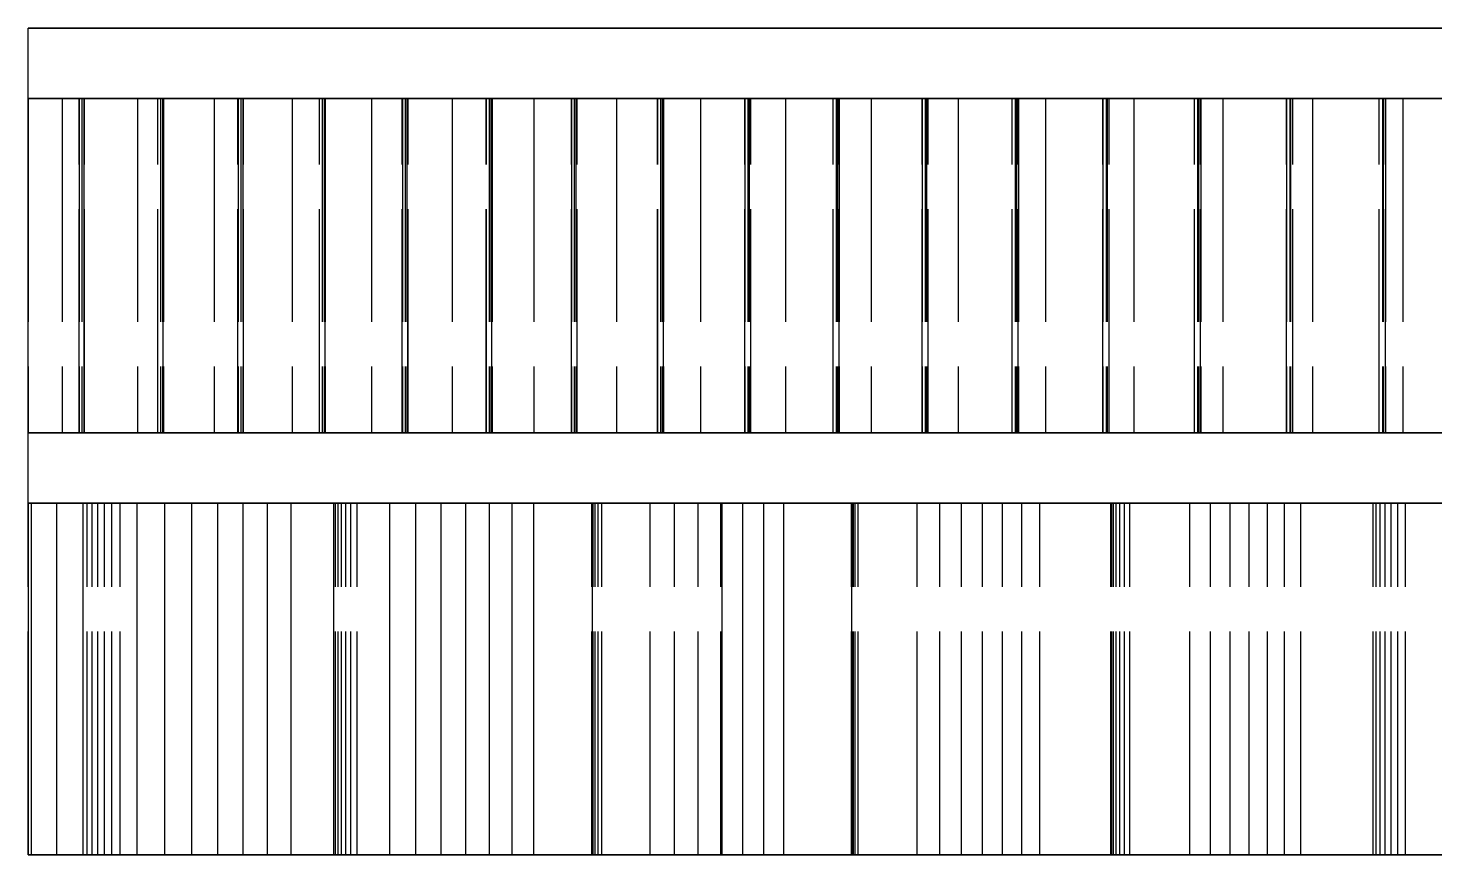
# Model space of a CAD drawing. Header units: millimetres. Extents: x -29 to 134, y -50 to 53.
# Drawn here: x 46 to 54, y -8.01 to -3.31 of the extents above; entities that cross this region are included whole.
import ezdxf

# ---------------------------------------------------------------- set-up
doc = ezdxf.new("R2010")
doc.units = ezdxf.units.MM
doc.linetypes.add('DASHED', pattern=[1.524, 1.27, -0.254])
doc.layers.add('HIDDEN', color=8, linetype='DASHED')
doc.layers.add('VISIBLE', color=7, linetype='CONTINUOUS')

msp = doc.modelspace()

# ---------------------------------------------------------------- linework, layer by layer
at = {"layer": 'HIDDEN'}
for points in [[(46, -6.01), (46, -3.31)], [(46, -6.01), (46, -3.31)], [(46, -6.01), (46, -3.31)], [(46, -3.31), (46.38095, -3.31), (46.7619, -3.31), (47.14286, -3.31), (47.52381, -3.31), (47.90476, -3.31), (48.28571, -3.31), (48.66667, -3.31), (49.04762, -3.31), (49.42857, -3.31), (49.80952, -3.31), (50.19048, -3.31), (50.57143, -3.31), (50.95238, -3.31), (51.33333, -3.31), (51.71429, -3.31), (52.09524, -3.31), (52.47619, -3.31), (52.85714, -3.31), (53.2381, -3.31), (53.61905, -3.31), (54, -3.31), (54.38095, -3.31)], [(54.38095, -3.31), (54, -3.31), (53.61905, -3.31), (53.2381, -3.31), (52.85714, -3.31), (52.47619, -3.31), (52.09524, -3.31), (51.71429, -3.31), (51.33333, -3.31), (50.95238, -3.31), (50.57143, -3.31), (50.19048, -3.31), (49.80952, -3.31), (49.42857, -3.31), (49.04762, -3.31), (48.66667, -3.31), (48.28571, -3.31), (47.90476, -3.31), (47.52381, -3.31), (47.14286, -3.31), (46.7619, -3.31), (46.38095, -3.31), (46, -3.31)], [(54.38095, -3.31), (54, -3.31), (53.61905, -3.31), (53.2381, -3.31), (52.85714, -3.31), (52.47619, -3.31), (52.09524, -3.31), (51.71429, -3.31), (51.33333, -3.31), (50.95238, -3.31), (50.57143, -3.31), (50.19048, -3.31), (49.80952, -3.31), (49.42857, -3.31), (49.04762, -3.31), (48.66667, -3.31), (48.28571, -3.31), (47.90476, -3.31), (47.52381, -3.31), (47.14286, -3.31), (46.7619, -3.31), (46.38095, -3.31), (46, -3.31)], [(46, -3.71), (46, -5.61)], [(46, -3.71), (46, -5.61)], [(46, -5.61), (46, -3.71)], [(46, -5.61), (46, -3.71)], [(46.62151, -3.71), (46, -3.71)], [(46.3171, -3.71), (46, -3.71)], [(46, -3.71), (46.29038, -3.71)], [(46, -3.71), (46.19316, -3.71)], [(46.19316, -3.71), (47.0578, -3.71)], [(46.19316, -3.71), (46.19316, -5.61)], [(46.28936, -3.71), (46.30488, -3.71)], [(46.29038, -3.71), (46.28936, -3.71)], [(46.28936, -5.61), (46.28936, -3.71)], [(46.29038, -3.71), (46.29038, -5.61)], [(46.30488, -3.71), (46.31929, -3.71)], [(46.30488, -3.71), (46.30488, -5.61)], [(46.73851, -3.71), (46.3171, -3.71)], [(46.3171, -3.71), (46.3171, -5.61)], [(46.32048, -3.71), (46.31929, -3.71)], [(46.31929, -5.61), (46.31929, -3.71)], [(46.32048, -3.71), (46.76506, -3.71)], [(46.32048, -5.61), (46.32048, -3.71)], [(47.50171, -3.71), (46.62151, -3.71)], [(46.62151, -3.71), (46.62151, -5.61)], [(46.73851, -3.71), (46.73754, -3.71)], [(46.7533, -3.71), (46.73754, -3.71)], [(46.73754, -5.61), (46.73754, -3.71)], [(46.73851, -5.61), (46.73851, -3.71)], [(46.76801, -3.71), (46.7533, -3.71)], [(46.7533, -3.71), (46.7533, -5.61)], [(46.76506, -3.71), (47.19449, -3.71)], [(46.76506, -3.71), (46.76506, -5.61)], [(46.76915, -3.71), (46.76801, -3.71)], [(46.76801, -5.61), (46.76801, -3.71)], [(47.22084, -3.71), (46.76915, -3.71)], [(46.76915, -3.71), (46.76915, -5.61)], [(47.0578, -3.71), (47.95293, -3.71)], [(47.0578, -3.71), (47.0578, -5.61)], [(47.19356, -3.71), (47.20956, -3.71)], [(47.19449, -3.71), (47.19356, -3.71)], [(47.19356, -5.61), (47.19356, -3.71)], [(47.19449, -3.71), (47.19449, -5.61)], [(47.20956, -3.71), (47.22455, -3.71)], [(47.20956, -3.71), (47.20956, -5.61)], [(47.658, -3.71), (47.22084, -3.71)], [(47.22084, -3.71), (47.22084, -5.61)], [(47.22565, -3.71), (47.22455, -3.71)], [(47.22455, -5.61), (47.22455, -3.71)], [(47.22565, -3.71), (47.68414, -3.71)], [(47.22565, -5.61), (47.22565, -3.71)], [(48.41116, -3.71), (47.50171, -3.71)], [(47.50171, -3.71), (47.50171, -5.61)], [(47.658, -3.71), (47.65712, -3.71)], [(47.67335, -3.71), (47.65712, -3.71)], [(47.65712, -5.61), (47.65712, -3.71)], [(47.658, -5.61), (47.658, -3.71)], [(47.6886, -3.71), (47.67335, -3.71)], [(47.67335, -3.71), (47.67335, -5.61)], [(47.68414, -3.71), (48.12872, -3.71)], [(47.68414, -3.71), (47.68414, -5.61)], [(47.68966, -3.71), (47.6886, -3.71)], [(47.6886, -5.61), (47.6886, -3.71)], [(48.15463, -3.71), (47.68966, -3.71)], [(47.68966, -3.71), (47.68966, -5.61)], [(47.95293, -3.71), (48.87607, -3.71)], [(47.95293, -3.71), (47.95293, -5.61)], [(48.12788, -3.71), (48.14432, -3.71)], [(48.12872, -3.71), (48.12788, -3.71)], [(48.12788, -5.61), (48.12788, -3.71)], [(48.12872, -3.71), (48.12872, -5.61)], [(48.14432, -3.71), (48.15984, -3.71)], [(48.14432, -3.71), (48.14432, -5.61)], [(48.60632, -3.71), (48.15463, -3.71)], [(48.15463, -3.71), (48.15463, -5.61)], [(48.16086, -3.71), (48.15984, -3.71)], [(48.15984, -5.61), (48.15984, -3.71)], [(48.16086, -3.71), (48.63198, -3.71)], [(48.16086, -5.61), (48.16086, -3.71)], [(49.34734, -3.71), (48.41116, -3.71)], [(48.41116, -3.71), (48.41116, -5.61)], [(48.60632, -3.71), (48.60553, -3.71)], [(48.62217, -3.71), (48.60553, -3.71)], [(48.60553, -5.61), (48.60553, -3.71)], [(48.60632, -5.61), (48.60632, -3.71)], [(48.63794, -3.71), (48.62217, -3.71)], [(48.62217, -3.71), (48.62217, -5.61)], [(48.63198, -3.71), (49.09047, -3.71)], [(48.63198, -3.71), (48.63198, -5.61)], [(48.63891, -3.71), (48.63794, -3.71)], [(48.63794, -5.61), (48.63794, -3.71)], [(49.11585, -3.71), (48.63891, -3.71)], [(48.63891, -3.71), (48.63891, -5.61)], [(48.87607, -3.71), (49.82464, -3.71)], [(48.87607, -3.71), (48.87607, -5.61)], [(49.08972, -3.71), (49.10656, -3.71)], [(49.09047, -3.71), (49.08972, -3.71)], [(49.08972, -5.61), (49.08972, -3.71)], [(49.09047, -3.71), (49.09047, -5.61)], [(49.10656, -3.71), (49.12256, -3.71)], [(49.10656, -3.71), (49.10656, -5.61)], [(49.58082, -3.71), (49.11585, -3.71)], [(49.11585, -3.71), (49.11585, -5.61)], [(49.12349, -3.71), (49.12256, -3.71)], [(49.12256, -5.61), (49.12256, -3.71)], [(49.12349, -3.71), (49.60592, -3.71)], [(49.12349, -5.61), (49.12349, -3.71)], [(50.30763, -3.71), (49.34734, -3.71)], [(49.34734, -3.71), (49.34734, -5.61)], [(49.58082, -3.71), (49.58012, -3.71)], [(49.59714, -3.71), (49.58012, -3.71)], [(49.58012, -5.61), (49.58012, -3.71)], [(49.58082, -5.61), (49.58082, -3.71)], [(49.61336, -3.71), (49.59714, -3.71)], [(49.59714, -3.71), (49.59714, -5.61)], [(49.60592, -3.71), (50.07704, -3.71)], [(49.60592, -3.71), (49.60592, -5.61)], [(49.61425, -3.71), (49.61336, -3.71)], [(49.61336, -5.61), (49.61336, -3.71)], [(50.10184, -3.71), (49.61425, -3.71)], [(49.61425, -3.71), (49.61425, -5.61)], [(49.82464, -3.71), (50.79599, -3.71)], [(49.82464, -3.71), (49.82464, -5.61)], [(50.07639, -3.71), (50.09357, -3.71)], [(50.07704, -3.71), (50.07639, -3.71)], [(50.07639, -5.61), (50.07639, -3.71)], [(50.07704, -3.71), (50.07704, -5.61)], [(50.09357, -3.71), (50.11002, -3.71)], [(50.09357, -3.71), (50.09357, -5.61)], [(50.57878, -3.71), (50.10184, -3.71)], [(50.10184, -3.71), (50.10184, -5.61)], [(50.11085, -3.71), (50.11002, -3.71)], [(50.11002, -5.61), (50.11002, -3.71)], [(50.11085, -3.71), (50.60326, -3.71)], [(50.11085, -5.61), (50.11085, -3.71)], [(51.28937, -3.71), (50.30763, -3.71)], [(50.30763, -3.71), (50.30763, -5.61)], [(50.57878, -3.71), (50.57818, -3.71)], [(50.59552, -3.71), (50.57818, -3.71)], [(50.57818, -5.61), (50.57818, -3.71)], [(50.57878, -5.61), (50.57878, -3.71)], [(50.61217, -3.71), (50.59552, -3.71)], [(50.59552, -3.71), (50.59552, -5.61)], [(50.60326, -3.71), (51.0857, -3.71)], [(50.60326, -3.71), (50.60326, -5.61)], [(50.61296, -3.71), (50.61217, -3.71)], [(50.61217, -5.61), (50.61217, -3.71)], [(51.10984, -3.71), (50.61296, -3.71)], [(50.61296, -3.71), (50.61296, -5.61)], [(50.79599, -3.71), (51.78743, -3.71)], [(50.79599, -3.71), (50.79599, -5.61)], [(51.08515, -3.71), (51.10263, -3.71)], [(51.0857, -3.71), (51.08515, -3.71)], [(51.08515, -5.61), (51.08515, -3.71)], [(51.0857, -3.71), (51.0857, -5.61)], [(51.10263, -3.71), (51.11947, -3.71)], [(51.10263, -3.71), (51.10263, -5.61)], [(51.59743, -3.71), (51.10984, -3.71)], [(51.10984, -3.71), (51.10984, -5.61)], [(51.12021, -3.71), (51.11947, -3.71)], [(51.11947, -5.61), (51.11947, -3.71)], [(51.12021, -3.71), (51.62122, -3.71)], [(51.12021, -5.61), (51.12021, -3.71)], [(52.28981, -3.71), (51.28937, -3.71)], [(51.28937, -3.71), (51.28937, -5.61)], [(51.59743, -3.71), (51.59693, -3.71)], [(51.61454, -3.71), (51.59693, -3.71)], [(51.59693, -5.61), (51.59693, -3.71)], [(51.59743, -5.61), (51.59743, -3.71)], [(51.63156, -3.71), (51.61454, -3.71)], [(51.61454, -3.71), (51.61454, -5.61)], [(51.62122, -3.71), (52.11363, -3.71)], [(51.62122, -3.71), (51.62122, -5.61)], [(51.63226, -3.71), (51.63156, -3.71)], [(51.63156, -5.61), (51.63156, -3.71)], [(52.13705, -3.71), (51.63226, -3.71)], [(51.63226, -3.71), (51.63226, -5.61)], [(51.78743, -3.71), (52.79617, -3.71)], [(51.78743, -3.71), (51.78743, -5.61)], [(52.11317, -3.71), (52.13091, -3.71)], [(52.11363, -3.71), (52.11317, -3.71)], [(52.11317, -5.61), (52.11317, -3.71)], [(52.11363, -3.71), (52.11363, -5.61)], [(52.13091, -3.71), (52.14809, -3.71)], [(52.13091, -3.71), (52.13091, -5.61)], [(52.63393, -3.71), (52.13705, -3.71)], [(52.13705, -3.71), (52.13705, -5.61)], [(52.14874, -3.71), (52.14809, -3.71)], [(52.14809, -5.61), (52.14809, -3.71)], [(52.14874, -3.71), (52.65696, -3.71)], [(52.14874, -5.61), (52.14874, -3.71)], [(53.30617, -3.71), (52.28981, -3.71)], [(52.28981, -3.71), (52.28981, -5.61)], [(52.63393, -3.71), (52.63352, -3.71)], [(52.65136, -3.71), (52.63352, -3.71)], [(52.63352, -5.61), (52.63352, -3.71)], [(52.63393, -5.61), (52.63393, -3.71)], [(52.6687, -3.71), (52.65136, -3.71)], [(52.65136, -3.71), (52.65136, -5.61)], [(52.65696, -3.71), (53.15797, -3.71)], [(52.65696, -3.71), (52.65696, -5.61)], [(52.66931, -3.71), (52.6687, -3.71)], [(52.6687, -5.61), (52.6687, -3.71)], [(53.18059, -3.71), (52.66931, -3.71)], [(52.66931, -3.71), (52.66931, -5.61)], [(52.79617, -3.71), (53.81943, -3.71)], [(52.79617, -3.71), (52.79617, -5.61)], [(53.15761, -3.71), (53.17555, -3.71)], [(53.15797, -3.71), (53.15761, -3.71)], [(53.15761, -5.61), (53.15761, -3.71)], [(53.15797, -3.71), (53.15797, -5.61)], [(53.17555, -3.71), (53.19303, -3.71)], [(53.17555, -3.71), (53.17555, -5.61)], [(53.68538, -3.71), (53.18059, -3.71)], [(53.18059, -3.71), (53.18059, -5.61)], [(53.19358, -3.71), (53.19303, -3.71)], [(53.19303, -5.61), (53.19303, -3.71)], [(53.19358, -3.71), (53.70758, -3.71)], [(53.19358, -5.61), (53.19358, -3.71)], [(54.3356, -3.71), (53.30617, -3.71)], [(53.30617, -3.71), (53.30617, -5.61)], [(53.68538, -3.71), (53.68507, -3.71)], [(53.70309, -3.71), (53.68507, -3.71)], [(53.68507, -5.61), (53.68507, -3.71)], [(53.68538, -5.61), (53.68538, -3.71)], [(53.72071, -3.71), (53.70309, -3.71)], [(53.70309, -3.71), (53.70309, -5.61)], [(53.70758, -3.71), (54.2158, -3.71)], [(53.70758, -3.71), (53.70758, -5.61)], [(53.72121, -3.71), (53.72071, -3.71)], [(53.72071, -5.61), (53.72071, -3.71)], [(54.23757, -3.71), (53.72121, -3.71)], [(53.72121, -3.71), (53.72121, -5.61)], [(53.81943, -3.71), (54.85433, -3.71)], [(53.81943, -3.71), (53.81943, -5.61)], [(46.62151, -5.61), (46, -5.61)], [(46.3171, -5.61), (46, -5.61)], [(46, -5.61), (46.29038, -5.61)], [(46, -5.61), (46.19316, -5.61)], [(46.19316, -5.61), (47.0578, -5.61)], [(46.28936, -5.61), (46.30488, -5.61)], [(46.29038, -5.61), (46.28936, -5.61)], [(46.30488, -5.61), (46.31929, -5.61)], [(46.73851, -5.61), (46.3171, -5.61)], [(46.32048, -5.61), (46.31929, -5.61)], [(46.32048, -5.61), (46.76506, -5.61)], [(47.50171, -5.61), (46.62151, -5.61)], [(46.73851, -5.61), (46.73754, -5.61)], [(46.7533, -5.61), (46.73754, -5.61)], [(46.76801, -5.61), (46.7533, -5.61)], [(46.76506, -5.61), (47.19449, -5.61)], [(46.76915, -5.61), (46.76801, -5.61)], [(47.22084, -5.61), (46.76915, -5.61)], [(47.0578, -5.61), (47.95293, -5.61)], [(47.19356, -5.61), (47.20956, -5.61)], [(47.19449, -5.61), (47.19356, -5.61)], [(47.20956, -5.61), (47.22455, -5.61)], [(47.658, -5.61), (47.22084, -5.61)], [(47.22565, -5.61), (47.22455, -5.61)], [(47.22565, -5.61), (47.68414, -5.61)], [(48.41116, -5.61), (47.50171, -5.61)], [(47.658, -5.61), (47.65712, -5.61)], [(47.67335, -5.61), (47.65712, -5.61)], [(47.6886, -5.61), (47.67335, -5.61)], [(47.68414, -5.61), (48.12872, -5.61)], [(47.68966, -5.61), (47.6886, -5.61)], [(48.15463, -5.61), (47.68966, -5.61)], [(47.95293, -5.61), (48.87607, -5.61)], [(48.12788, -5.61), (48.14432, -5.61)], [(48.12872, -5.61), (48.12788, -5.61)], [(48.14432, -5.61), (48.15984, -5.61)], [(48.60632, -5.61), (48.15463, -5.61)], [(48.16086, -5.61), (48.15984, -5.61)], [(48.16086, -5.61), (48.63198, -5.61)], [(49.34734, -5.61), (48.41116, -5.61)], [(48.60632, -5.61), (48.60553, -5.61)], [(48.62217, -5.61), (48.60553, -5.61)], [(48.63794, -5.61), (48.62217, -5.61)], [(48.63198, -5.61), (49.09047, -5.61)], [(48.63891, -5.61), (48.63794, -5.61)], [(49.11585, -5.61), (48.63891, -5.61)], [(48.87607, -5.61), (49.82464, -5.61)], [(49.08972, -5.61), (49.10656, -5.61)], [(49.09047, -5.61), (49.08972, -5.61)], [(49.10656, -5.61), (49.12256, -5.61)], [(49.58082, -5.61), (49.11585, -5.61)], [(49.12349, -5.61), (49.12256, -5.61)], [(49.12349, -5.61), (49.60592, -5.61)], [(50.30763, -5.61), (49.34734, -5.61)], [(49.58082, -5.61), (49.58012, -5.61)], [(49.59714, -5.61), (49.58012, -5.61)], [(49.61336, -5.61), (49.59714, -5.61)], [(49.60592, -5.61), (50.07704, -5.61)], [(49.61425, -5.61), (49.61336, -5.61)], [(50.10184, -5.61), (49.61425, -5.61)], [(49.82464, -5.61), (50.79599, -5.61)], [(50.07639, -5.61), (50.09357, -5.61)], [(50.07704, -5.61), (50.07639, -5.61)], [(50.09357, -5.61), (50.11002, -5.61)], [(50.57878, -5.61), (50.10184, -5.61)], [(50.11085, -5.61), (50.11002, -5.61)], [(50.11085, -5.61), (50.60326, -5.61)], [(51.28937, -5.61), (50.30763, -5.61)], [(50.57878, -5.61), (50.57818, -5.61)], [(50.59552, -5.61), (50.57818, -5.61)], [(50.61217, -5.61), (50.59552, -5.61)], [(50.60326, -5.61), (51.0857, -5.61)], [(50.61296, -5.61), (50.61217, -5.61)], [(51.10984, -5.61), (50.61296, -5.61)], [(50.79599, -5.61), (51.78743, -5.61)], [(51.08515, -5.61), (51.10263, -5.61)], [(51.0857, -5.61), (51.08515, -5.61)], [(51.10263, -5.61), (51.11947, -5.61)], [(51.59743, -5.61), (51.10984, -5.61)], [(51.12021, -5.61), (51.11947, -5.61)], [(51.12021, -5.61), (51.62122, -5.61)], [(52.28981, -5.61), (51.28937, -5.61)], [(51.59743, -5.61), (51.59693, -5.61)], [(51.61454, -5.61), (51.59693, -5.61)], [(51.63156, -5.61), (51.61454, -5.61)], [(51.62122, -5.61), (52.11363, -5.61)], [(51.63226, -5.61), (51.63156, -5.61)], [(52.13705, -5.61), (51.63226, -5.61)], [(51.78743, -5.61), (52.79617, -5.61)], [(52.11317, -5.61), (52.13091, -5.61)], [(52.11363, -5.61), (52.11317, -5.61)], [(52.13091, -5.61), (52.14809, -5.61)], [(52.63393, -5.61), (52.13705, -5.61)], [(52.14874, -5.61), (52.14809, -5.61)], [(52.14874, -5.61), (52.65696, -5.61)], [(53.30617, -5.61), (52.28981, -5.61)], [(52.63393, -5.61), (52.63352, -5.61)], [(52.65136, -5.61), (52.63352, -5.61)], [(52.6687, -5.61), (52.65136, -5.61)], [(52.65696, -5.61), (53.15797, -5.61)], [(52.66931, -5.61), (52.6687, -5.61)], [(53.18059, -5.61), (52.66931, -5.61)], [(52.79617, -5.61), (53.81943, -5.61)], [(53.15761, -5.61), (53.17555, -5.61)], [(53.15797, -5.61), (53.15761, -5.61)], [(53.17555, -5.61), (53.19303, -5.61)], [(53.68538, -5.61), (53.18059, -5.61)], [(53.19358, -5.61), (53.19303, -5.61)], [(53.19358, -5.61), (53.70758, -5.61)], [(54.3356, -5.61), (53.30617, -5.61)], [(53.68538, -5.61), (53.68507, -5.61)], [(53.70309, -5.61), (53.68507, -5.61)], [(53.72071, -5.61), (53.70309, -5.61)], [(53.70758, -5.61), (54.2158, -5.61)], [(53.72121, -5.61), (53.72071, -5.61)], [(54.23757, -5.61), (53.72121, -5.61)], [(53.81943, -5.61), (54.85433, -5.61)], [(46, -8.01), (46, -6.01)], [(46.01936, -6.01), (46, -6.01)], [(54.38095, -6.01), (54, -6.01), (53.61905, -6.01), (53.2381, -6.01), (52.85714, -6.01), (52.47619, -6.01), (52.09524, -6.01), (51.71429, -6.01), (51.33333, -6.01), (50.95238, -6.01), (50.57143, -6.01), (50.19048, -6.01), (49.80952, -6.01), (49.42857, -6.01), (49.04762, -6.01), (48.66667, -6.01), (48.28571, -6.01), (47.90476, -6.01), (47.52381, -6.01), (47.14286, -6.01), (46.7619, -6.01), (46.38095, -6.01), (46, -6.01)], [(46, -6.01), (46.38095, -6.01), (46.7619, -6.01), (47.14286, -6.01), (47.52381, -6.01), (47.90476, -6.01), (48.28571, -6.01), (48.66667, -6.01), (49.04762, -6.01), (49.42857, -6.01), (49.80952, -6.01), (50.19048, -6.01), (50.57143, -6.01), (50.95238, -6.01), (51.33333, -6.01), (51.71429, -6.01), (52.09524, -6.01), (52.47619, -6.01), (52.85714, -6.01), (53.2381, -6.01), (53.61905, -6.01), (54, -6.01), (54.38095, -6.01)], [(46, -6.01), (46.38095, -6.01), (46.7619, -6.01), (47.14286, -6.01), (47.52381, -6.01), (47.90476, -6.01), (48.28571, -6.01), (48.66667, -6.01), (49.04762, -6.01), (49.42857, -6.01), (49.80952, -6.01), (50.19048, -6.01), (50.57143, -6.01), (50.95238, -6.01), (51.33333, -6.01), (51.71429, -6.01), (52.09524, -6.01), (52.47619, -6.01), (52.85714, -6.01), (53.2381, -6.01), (53.61905, -6.01), (54, -6.01), (54.38095, -6.01)], [(54.38095, -6.01), (54, -6.01), (53.61905, -6.01), (53.2381, -6.01), (52.85714, -6.01), (52.47619, -6.01), (52.09524, -6.01), (51.71429, -6.01), (51.33333, -6.01), (50.95238, -6.01), (50.57143, -6.01), (50.19048, -6.01), (49.80952, -6.01), (49.42857, -6.01), (49.04762, -6.01), (48.66667, -6.01), (48.28571, -6.01), (47.90476, -6.01), (47.52381, -6.01), (47.14286, -6.01), (46.7619, -6.01), (46.38095, -6.01), (46, -6.01)], [(46.01936, -8.01), (46.01936, -6.01)], [(46.16242, -6.01), (46.01936, -6.01)], [(46.16242, -8.01), (46.16242, -6.01)], [(46.5236, -6.01), (46.16242, -6.01)], [(46.31224, -8.01), (46.31224, -6.01)], [(46.31224, -6.01), (46.33597, -6.01)], [(46.62046, -6.01), (46.31224, -6.01)], [(46.33597, -6.01), (46.31224, -6.01)], [(46.31224, -6.01), (46.5236, -6.01)], [(46.33597, -8.01), (46.33597, -6.01)], [(46.33597, -6.01), (46.36406, -6.01)], [(46.33597, -8.01), (46.33597, -6.01)], [(46.36406, -6.01), (46.33597, -6.01)], [(46.36406, -8.01), (46.36406, -6.01)], [(46.36406, -6.01), (46.39664, -6.01)], [(46.36406, -8.01), (46.36406, -6.01)], [(46.39664, -6.01), (46.36406, -6.01)], [(46.39664, -8.01), (46.39664, -6.01)], [(46.39664, -6.01), (46.43392, -6.01)], [(46.39664, -8.01), (46.39664, -6.01)], [(46.43392, -6.01), (46.39664, -6.01)], [(46.43392, -8.01), (46.43392, -6.01)], [(46.43392, -6.01), (46.47613, -6.01)], [(46.43392, -8.01), (46.43392, -6.01)], [(46.47613, -6.01), (46.43392, -6.01)], [(46.47613, -8.01), (46.47613, -6.01)], [(46.47613, -6.01), (46.5236, -6.01)], [(46.47613, -8.01), (46.47613, -6.01)], [(46.5236, -6.01), (46.47613, -6.01)], [(46.5236, -8.01), (46.5236, -6.01)], [(46.5236, -8.01), (46.5236, -6.01)], [(46.62046, -8.01), (46.62046, -6.01)], [(46.7776, -6.01), (46.62046, -6.01)], [(46.7776, -8.01), (46.7776, -6.01)], [(46.93058, -6.01), (46.7776, -6.01)], [(46.93058, -8.01), (46.93058, -6.01)], [(47.07919, -6.01), (46.93058, -6.01)], [(47.07919, -8.01), (47.07919, -6.01)], [(47.22322, -6.01), (47.07919, -6.01)], [(47.22322, -8.01), (47.22322, -6.01)], [(47.36236, -6.01), (47.22322, -6.01)], [(47.36236, -8.01), (47.36236, -6.01)], [(47.49625, -6.01), (47.36236, -6.01)], [(47.49625, -8.01), (47.49625, -6.01)], [(47.87091, -6.01), (47.49625, -6.01)], [(47.73843, -8.01), (47.73843, -6.01)], [(47.73843, -6.01), (47.74865, -6.01)], [(48.05724, -6.01), (47.73843, -6.01)], [(47.74865, -6.01), (47.73843, -6.01)], [(47.73843, -6.01), (47.87091, -6.01)], [(47.74865, -8.01), (47.74865, -6.01)], [(47.74865, -6.01), (47.76335, -6.01)], [(47.74865, -8.01), (47.74865, -6.01)], [(47.76335, -6.01), (47.74865, -6.01)], [(47.76335, -8.01), (47.76335, -6.01)], [(47.76335, -6.01), (47.7827, -6.01)], [(47.76335, -8.01), (47.76335, -6.01)], [(47.7827, -6.01), (47.76335, -6.01)], [(47.7827, -8.01), (47.7827, -6.01)], [(47.7827, -6.01), (47.80689, -6.01)], [(47.7827, -8.01), (47.7827, -6.01)], [(47.80689, -6.01), (47.7827, -6.01)], [(47.80689, -8.01), (47.80689, -6.01)], [(47.80689, -6.01), (47.83618, -6.01)], [(47.80689, -8.01), (47.80689, -6.01)], [(47.83618, -6.01), (47.80689, -6.01)], [(47.83618, -8.01), (47.83618, -6.01)], [(47.83618, -6.01), (47.87091, -6.01)], [(47.83618, -8.01), (47.83618, -6.01)], [(47.87091, -6.01), (47.83618, -6.01)], [(47.87091, -8.01), (47.87091, -6.01)], [(47.87091, -8.01), (47.87091, -6.01)], [(48.05724, -8.01), (48.05724, -6.01)], [(48.20545, -6.01), (48.05724, -6.01)], [(48.20545, -8.01), (48.20545, -6.01)], [(48.34934, -6.01), (48.20545, -6.01)], [(48.34934, -8.01), (48.34934, -6.01)], [(48.48871, -6.01), (48.34934, -6.01)], [(48.48871, -8.01), (48.48871, -6.01)], [(48.62331, -6.01), (48.48871, -6.01)], [(48.62331, -8.01), (48.62331, -6.01)], [(48.75287, -6.01), (48.62331, -6.01)], [(48.75287, -8.01), (48.75287, -6.01)], [(48.87699, -6.01), (48.75287, -6.01)], [(48.87699, -8.01), (48.87699, -6.01)], [(49.26345, -6.01), (48.87699, -6.01)], [(49.20711, -8.01), (49.20711, -6.01)], [(49.20711, -6.01), (49.20836, -6.01)], [(49.21045, -6.01), (49.20711, -6.01)], [(49.20836, -6.01), (49.20792, -6.01)], [(49.20792, -6.01), (49.26345, -6.01)], [(49.20836, -8.01), (49.20836, -6.01)], [(49.20836, -6.01), (49.21438, -6.01)], [(49.20836, -8.01), (49.20836, -6.01)], [(49.21438, -6.01), (49.20836, -6.01)], [(49.21045, -8.01), (49.21045, -6.01)], [(49.53844, -6.01), (49.21045, -6.01)], [(49.21438, -8.01), (49.21438, -6.01)], [(49.21438, -6.01), (49.22538, -6.01)], [(49.21438, -8.01), (49.21438, -6.01)], [(49.22538, -6.01), (49.21438, -6.01)], [(49.22538, -8.01), (49.22538, -6.01)], [(49.22538, -6.01), (49.24162, -6.01)], [(49.22538, -8.01), (49.22538, -6.01)], [(49.24162, -6.01), (49.22538, -6.01)], [(49.24162, -8.01), (49.24162, -6.01)], [(49.24162, -6.01), (49.26345, -6.01)], [(49.24162, -8.01), (49.24162, -6.01)], [(49.26345, -6.01), (49.24162, -6.01)], [(49.26345, -8.01), (49.26345, -6.01)], [(49.26345, -8.01), (49.26345, -6.01)], [(49.53844, -8.01), (49.53844, -6.01)], [(49.67705, -6.01), (49.53844, -6.01)], [(49.67705, -8.01), (49.67705, -6.01)], [(49.81121, -6.01), (49.67705, -6.01)], [(49.81121, -8.01), (49.81121, -6.01)], [(49.9407, -6.01), (49.81121, -6.01)], [(49.9407, -8.01), (49.9407, -6.01)], [(50.06529, -6.01), (49.9407, -6.01)], [(50.06529, -8.01), (50.06529, -6.01)], [(50.18468, -6.01), (50.06529, -6.01)], [(50.18468, -8.01), (50.18468, -6.01)], [(50.29847, -6.01), (50.18468, -6.01)], [(50.29847, -8.01), (50.29847, -6.01)], [(50.69502, -6.01), (50.29847, -6.01)], [(50.68306, -8.01), (50.68306, -6.01)], [(50.68306, -6.01), (50.68618, -6.01)], [(50.68531, -6.01), (50.68306, -6.01)], [(50.68618, -6.01), (50.68415, -6.01)], [(50.68415, -6.01), (50.69502, -6.01)], [(50.68531, -8.01), (50.68531, -6.01)], [(50.69264, -6.01), (50.68531, -6.01)], [(50.68618, -8.01), (50.68618, -6.01)], [(50.68618, -6.01), (50.69502, -6.01)], [(50.68618, -8.01), (50.68618, -6.01)], [(50.69502, -6.01), (50.68618, -6.01)], [(50.69264, -8.01), (50.69264, -6.01)], [(50.70484, -6.01), (50.69264, -6.01)], [(50.69502, -8.01), (50.69502, -6.01)], [(50.69502, -8.01), (50.69502, -6.01)], [(50.70484, -8.01), (50.70484, -6.01)], [(50.72173, -6.01), (50.70484, -6.01)], [(50.72173, -8.01), (50.72173, -6.01)], [(51.05742, -6.01), (50.72173, -6.01)], [(51.05742, -8.01), (51.05742, -6.01)], [(51.18582, -6.01), (51.05742, -6.01)], [(51.18582, -8.01), (51.18582, -6.01)], [(51.30965, -6.01), (51.18582, -6.01)], [(51.30965, -8.01), (51.30965, -6.01)], [(51.42869, -6.01), (51.30965, -6.01)], [(51.42869, -8.01), (51.42869, -6.01)], [(51.5427, -6.01), (51.42869, -6.01)], [(51.5427, -8.01), (51.5427, -6.01)], [(51.65139, -6.01), (51.5427, -6.01)], [(51.65139, -8.01), (51.65139, -6.01)], [(51.75436, -6.01), (51.65139, -6.01)], [(51.75436, -8.01), (51.75436, -6.01)], [(52.15921, -6.01), (51.75436, -6.01)], [(52.15921, -8.01), (52.15921, -6.01)], [(52.1634, -6.01), (52.15921, -6.01)], [(52.1634, -8.01), (52.1634, -6.01)], [(52.17343, -6.01), (52.1634, -6.01)], [(52.17343, -8.01), (52.17343, -6.01)], [(52.1889, -6.01), (52.17343, -6.01)], [(52.1889, -8.01), (52.1889, -6.01)], [(52.20955, -6.01), (52.1889, -6.01)], [(52.20955, -8.01), (52.20955, -6.01)], [(52.23515, -6.01), (52.20955, -6.01)], [(52.23515, -8.01), (52.23515, -6.01)], [(52.26552, -6.01), (52.23515, -6.01)], [(52.26552, -8.01), (52.26552, -6.01)], [(52.60741, -6.01), (52.26552, -6.01)], [(52.60741, -8.01), (52.60741, -6.01)], [(52.72503, -6.01), (52.60741, -6.01)], [(52.72503, -8.01), (52.72503, -6.01)], [(52.83797, -6.01), (52.72503, -6.01)], [(52.83797, -8.01), (52.83797, -6.01)], [(52.94602, -6.01), (52.83797, -6.01)], [(52.94602, -8.01), (52.94602, -6.01)], [(53.04896, -6.01), (52.94602, -6.01)], [(53.04896, -8.01), (53.04896, -6.01)], [(53.14646, -6.01), (53.04896, -6.01)], [(53.14646, -8.01), (53.14646, -6.01)], [(53.23813, -6.01), (53.14646, -6.01)], [(53.23813, -8.01), (53.23813, -6.01)], [(53.64949, -6.01), (53.23813, -6.01)], [(53.64949, -8.01), (53.64949, -6.01)], [(53.6667, -6.01), (53.64949, -6.01)], [(53.6667, -8.01), (53.6667, -6.01)], [(53.68981, -6.01), (53.6667, -6.01)], [(53.68981, -8.01), (53.68981, -6.01)], [(53.71845, -6.01), (53.68981, -6.01)], [(53.71845, -8.01), (53.71845, -6.01)], [(53.75233, -6.01), (53.71845, -6.01)], [(53.75233, -8.01), (53.75233, -6.01)], [(53.79121, -6.01), (53.75233, -6.01)], [(53.79121, -8.01), (53.79121, -6.01)], [(53.83492, -6.01), (53.79121, -6.01)], [(53.83492, -8.01), (53.83492, -6.01)], [(54.18149, -6.01), (53.83492, -6.01)], [(46.01936, -8.01), (46, -8.01)], [(46.16242, -8.01), (46.01936, -8.01)], [(46.5236, -8.01), (46.16242, -8.01)], [(46.31224, -8.01), (46.33597, -8.01)], [(46.62046, -8.01), (46.31224, -8.01)], [(46.33597, -8.01), (46.31224, -8.01)], [(46.31224, -8.01), (46.5236, -8.01)], [(46.33597, -8.01), (46.36406, -8.01)], [(46.36406, -8.01), (46.33597, -8.01)], [(46.36406, -8.01), (46.39664, -8.01)], [(46.39664, -8.01), (46.36406, -8.01)], [(46.39664, -8.01), (46.43392, -8.01)], [(46.43392, -8.01), (46.39664, -8.01)], [(46.43392, -8.01), (46.47613, -8.01)], [(46.47613, -8.01), (46.43392, -8.01)], [(46.47613, -8.01), (46.5236, -8.01)], [(46.5236, -8.01), (46.47613, -8.01)], [(46.7776, -8.01), (46.62046, -8.01)], [(46.93058, -8.01), (46.7776, -8.01)], [(47.07919, -8.01), (46.93058, -8.01)], [(47.22322, -8.01), (47.07919, -8.01)], [(47.36236, -8.01), (47.22322, -8.01)], [(47.49625, -8.01), (47.36236, -8.01)], [(47.87091, -8.01), (47.49625, -8.01)], [(47.73843, -8.01), (47.74865, -8.01)], [(48.05724, -8.01), (47.73843, -8.01)], [(47.74865, -8.01), (47.73843, -8.01)], [(47.73843, -8.01), (47.87091, -8.01)], [(47.74865, -8.01), (47.76335, -8.01)], [(47.76335, -8.01), (47.74865, -8.01)], [(47.76335, -8.01), (47.7827, -8.01)], [(47.7827, -8.01), (47.76335, -8.01)], [(47.7827, -8.01), (47.80689, -8.01)], [(47.80689, -8.01), (47.7827, -8.01)], [(47.80689, -8.01), (47.83618, -8.01)], [(47.83618, -8.01), (47.80689, -8.01)], [(47.83618, -8.01), (47.87091, -8.01)], [(47.87091, -8.01), (47.83618, -8.01)], [(48.20545, -8.01), (48.05724, -8.01)], [(48.34934, -8.01), (48.20545, -8.01)], [(48.48871, -8.01), (48.34934, -8.01)], [(48.62331, -8.01), (48.48871, -8.01)], [(48.75287, -8.01), (48.62331, -8.01)], [(48.87699, -8.01), (48.75287, -8.01)], [(49.26345, -8.01), (48.87699, -8.01)], [(49.20711, -8.01), (49.20836, -8.01)], [(49.21045, -8.01), (49.20711, -8.01)], [(49.20836, -8.01), (49.20792, -8.01)], [(49.20792, -8.01), (49.26345, -8.01)], [(49.20836, -8.01), (49.21438, -8.01)], [(49.21438, -8.01), (49.20836, -8.01)], [(49.53844, -8.01), (49.21045, -8.01)], [(49.21438, -8.01), (49.22538, -8.01)], [(49.22538, -8.01), (49.21438, -8.01)], [(49.22538, -8.01), (49.24162, -8.01)], [(49.24162, -8.01), (49.22538, -8.01)], [(49.24162, -8.01), (49.26345, -8.01)], [(49.26345, -8.01), (49.24162, -8.01)], [(49.67705, -8.01), (49.53844, -8.01)], [(49.81121, -8.01), (49.67705, -8.01)], [(49.9407, -8.01), (49.81121, -8.01)], [(50.06529, -8.01), (49.9407, -8.01)], [(50.18468, -8.01), (50.06529, -8.01)], [(50.29847, -8.01), (50.18468, -8.01)], [(50.69502, -8.01), (50.29847, -8.01)], [(50.68306, -8.01), (50.68618, -8.01)], [(50.68531, -8.01), (50.68306, -8.01)], [(50.68618, -8.01), (50.68415, -8.01)], [(50.68415, -8.01), (50.69502, -8.01)], [(50.69264, -8.01), (50.68531, -8.01)], [(50.68618, -8.01), (50.69502, -8.01)], [(50.69502, -8.01), (50.68618, -8.01)], [(50.70484, -8.01), (50.69264, -8.01)], [(50.72173, -8.01), (50.70484, -8.01)], [(51.05742, -8.01), (50.72173, -8.01)], [(51.18582, -8.01), (51.05742, -8.01)], [(51.30965, -8.01), (51.18582, -8.01)], [(51.42869, -8.01), (51.30965, -8.01)], [(51.5427, -8.01), (51.42869, -8.01)], [(51.65139, -8.01), (51.5427, -8.01)], [(51.75436, -8.01), (51.65139, -8.01)], [(52.15921, -8.01), (51.75436, -8.01)], [(52.1634, -8.01), (52.15921, -8.01)], [(52.17343, -8.01), (52.1634, -8.01)], [(52.1889, -8.01), (52.17343, -8.01)], [(52.20955, -8.01), (52.1889, -8.01)], [(52.23515, -8.01), (52.20955, -8.01)], [(52.26552, -8.01), (52.23515, -8.01)], [(52.60741, -8.01), (52.26552, -8.01)], [(52.72503, -8.01), (52.60741, -8.01)], [(52.83797, -8.01), (52.72503, -8.01)], [(52.94602, -8.01), (52.83797, -8.01)], [(53.04896, -8.01), (52.94602, -8.01)], [(53.14646, -8.01), (53.04896, -8.01)], [(53.23813, -8.01), (53.14646, -8.01)], [(53.64949, -8.01), (53.23813, -8.01)], [(53.6667, -8.01), (53.64949, -8.01)], [(53.68981, -8.01), (53.6667, -8.01)], [(53.71845, -8.01), (53.68981, -8.01)], [(53.75233, -8.01), (53.71845, -8.01)], [(53.79121, -8.01), (53.75233, -8.01)], [(53.83492, -8.01), (53.79121, -8.01)], [(54.18149, -8.01), (53.83492, -8.01)]]:
    msp.add_lwpolyline(points, dxfattribs=at)
at = {"layer": 'VISIBLE'}
for points in [[(46, -6.01), (46, -3.31)], [(46, -3.31), (46.38095, -3.31), (46.7619, -3.31), (47.14286, -3.31), (47.52381, -3.31), (47.90476, -3.31), (48.28571, -3.31), (48.66667, -3.31), (49.04762, -3.31), (49.42857, -3.31), (49.80952, -3.31), (50.19048, -3.31), (50.57143, -3.31), (50.95238, -3.31), (51.33333, -3.31), (51.71429, -3.31), (52.09524, -3.31), (52.47619, -3.31), (52.85714, -3.31), (53.2381, -3.31), (53.61905, -3.31), (54, -3.31), (54.38095, -3.31)], [(46, -6.01), (46.01936, -6.01)], [(46, -6.01), (46, -8.01)], [(46.01936, -8.01), (46.01936, -6.01)], [(46.01936, -6.01), (46.16242, -6.01)], [(46.16242, -8.01), (46.16242, -6.01)], [(46.16242, -6.01), (46.31224, -6.01)], [(46.31224, -8.01), (46.31224, -6.01)], [(46.31224, -6.01), (46.62046, -6.01)], [(46.62046, -8.01), (46.62046, -6.01)], [(46.62046, -6.01), (46.7776, -6.01)], [(46.7776, -8.01), (46.7776, -6.01)], [(46.7776, -6.01), (46.93058, -6.01)], [(46.93058, -8.01), (46.93058, -6.01)], [(46.93058, -6.01), (47.07919, -6.01)], [(47.07919, -8.01), (47.07919, -6.01)], [(47.07919, -6.01), (47.22322, -6.01)], [(47.22322, -8.01), (47.22322, -6.01)], [(47.22322, -6.01), (47.36236, -6.01)], [(47.36236, -8.01), (47.36236, -6.01)], [(47.36236, -6.01), (47.49625, -6.01)], [(47.49625, -8.01), (47.49625, -6.01)], [(47.49625, -6.01), (47.73843, -6.01)], [(47.73843, -8.01), (47.73843, -6.01)], [(47.73843, -6.01), (48.05724, -6.01)], [(48.05724, -8.01), (48.05724, -6.01)], [(48.05724, -6.01), (48.20545, -6.01)], [(48.20545, -8.01), (48.20545, -6.01)], [(48.20545, -6.01), (48.34934, -6.01)], [(48.34934, -8.01), (48.34934, -6.01)], [(48.34934, -6.01), (48.48871, -6.01)], [(48.48871, -8.01), (48.48871, -6.01)], [(48.48871, -6.01), (48.62331, -6.01)], [(48.62331, -8.01), (48.62331, -6.01)], [(48.62331, -6.01), (48.75287, -6.01)], [(48.75287, -8.01), (48.75287, -6.01)], [(48.75287, -6.01), (48.87699, -6.01)], [(48.87699, -8.01), (48.87699, -6.01)], [(48.87699, -6.01), (49.20792, -6.01)], [(49.20792, -6.01), (49.20792, -8.01)], [(49.20792, -6.01), (49.94739, -6.01)], [(49.94739, -6.01), (50.06529, -6.01)], [(49.94739, -8.01), (49.94739, -6.01)], [(50.06529, -8.01), (50.06529, -6.01)], [(50.06529, -6.01), (50.18468, -6.01)], [(50.18468, -8.01), (50.18468, -6.01)], [(50.18468, -6.01), (50.29847, -6.01)], [(50.29847, -8.01), (50.29847, -6.01)], [(50.29847, -6.01), (50.68415, -6.01)], [(50.68415, -6.01), (50.68415, -8.01)], [(50.68415, -6.01), (65.31585, -6.01)], [(46, -8.01), (46.01936, -8.01)], [(46.01936, -8.01), (46.16242, -8.01)], [(46.16242, -8.01), (46.31224, -8.01)], [(46.31224, -8.01), (46.62046, -8.01)], [(46.62046, -8.01), (46.7776, -8.01)], [(46.7776, -8.01), (46.93058, -8.01)], [(46.93058, -8.01), (47.07919, -8.01)], [(47.07919, -8.01), (47.22322, -8.01)], [(47.22322, -8.01), (47.36236, -8.01)], [(47.36236, -8.01), (47.49625, -8.01)], [(47.49625, -8.01), (47.73843, -8.01)], [(47.73843, -8.01), (48.05724, -8.01)], [(48.05724, -8.01), (48.20545, -8.01)], [(48.20545, -8.01), (48.34934, -8.01)], [(48.34934, -8.01), (48.48871, -8.01)], [(48.48871, -8.01), (48.62331, -8.01)], [(48.62331, -8.01), (48.75287, -8.01)], [(48.75287, -8.01), (48.87699, -8.01)], [(48.87699, -8.01), (49.20792, -8.01)], [(49.20792, -8.01), (49.94739, -8.01)], [(49.94739, -8.01), (50.06529, -8.01)], [(50.06529, -8.01), (50.18468, -8.01)], [(50.18468, -8.01), (50.29847, -8.01)], [(50.29847, -8.01), (50.68415, -8.01)], [(50.68415, -8.01), (65.31585, -8.01)]]:
    msp.add_lwpolyline(points, dxfattribs=at)

doc.saveas('drawing.dxf')
